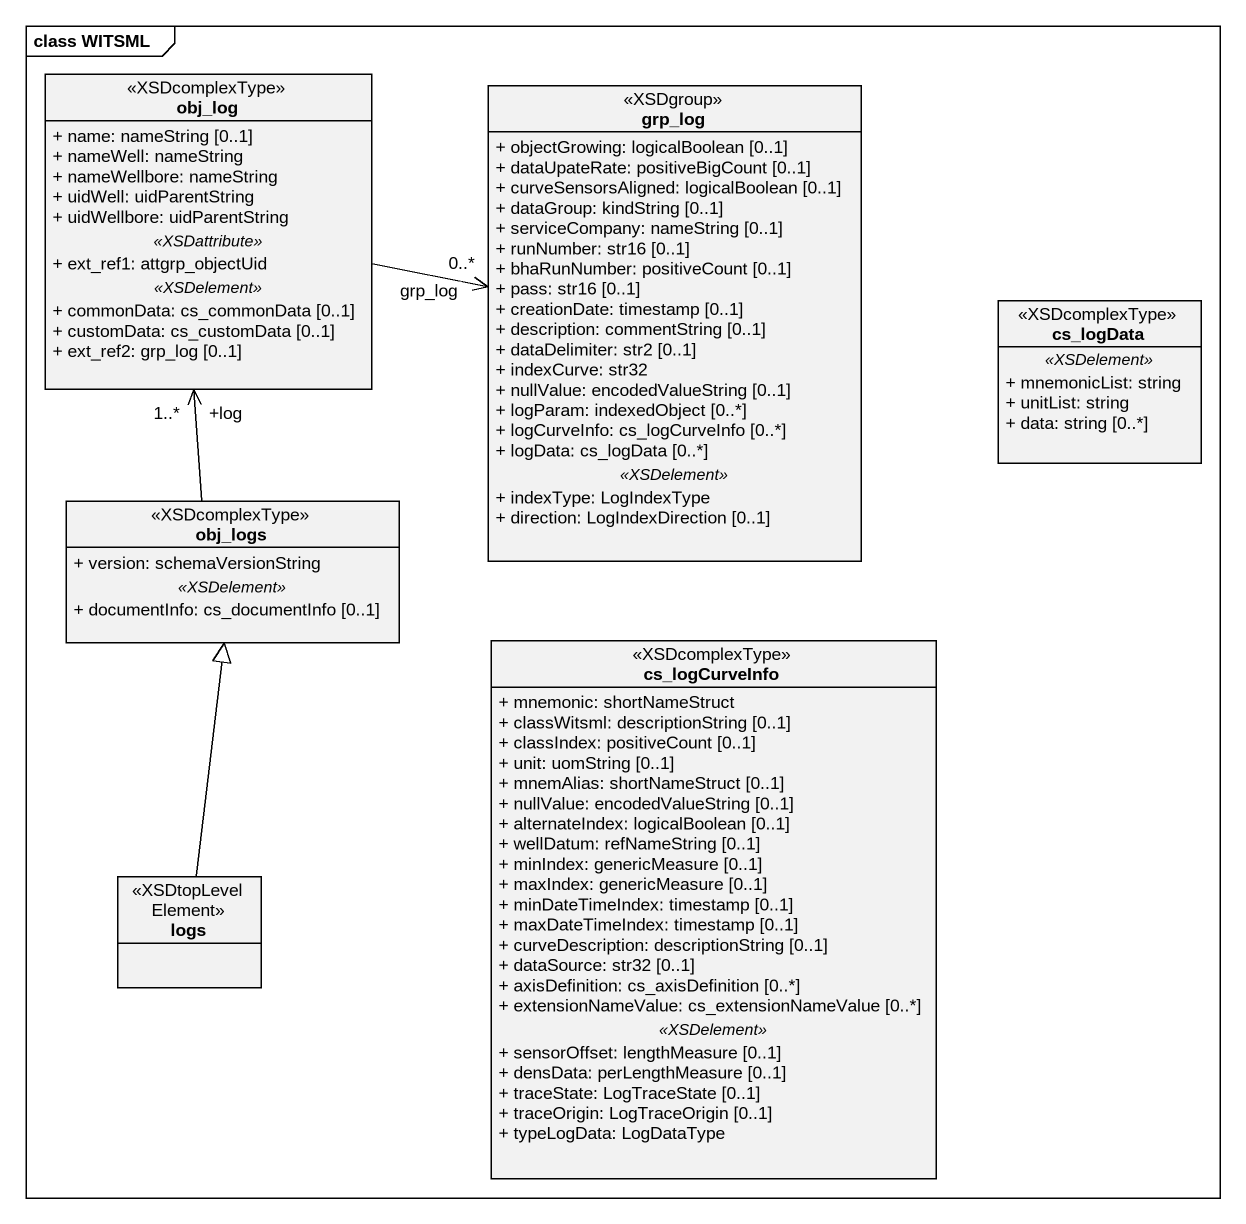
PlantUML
@startuml
mainframe class WITSML
hide circle
hide empty members
skinparam classAttributeIconSize 0
class obj_log <<XSDcomplexType>> {
  + name: nameString [0..1]
  + nameWell: nameString
  + nameWellbore: nameString
  + uidWell: uidParentString
  + uidWellbore: uidParentString
  .. <<XSDattribute>> ..
  + ext_ref1: attgrp_objectUid
  .. <<XSDelement>> ..
  + commonData: cs_commonData [0..1]
  + customData: cs_customData [0..1]
  + ext_ref2: grp_log [0..1]
}
class grp_log <<XSDgroup>> {
  + objectGrowing: logicalBoolean [0..1]
  + dataUpateRate: positiveBigCount [0..1]
  + curveSensorsAligned: logicalBoolean [0..1]
  + dataGroup: kindString [0..1]
  + serviceCompany: nameString [0..1]
  + runNumber: str16 [0..1]
  + bhaRunNumber: positiveCount [0..1]
  + pass: str16 [0..1]
  + creationDate: timestamp [0..1]
  + description: commentString [0..1]
  + dataDelimiter: str2 [0..1]
  + indexCurve: str32
  + nullValue: encodedValueString [0..1]
  + logParam: indexedObject [0..*]
  + logCurveInfo: cs_logCurveInfo [0..*]
  + logData: cs_logData [0..*]
  .. <<XSDelement>> ..
  + indexType: LogIndexType
  + direction: LogIndexDirection [0..1]
}
class cs_logData <<XSDcomplexType>> {
  .. <<XSDelement>> ..
  + mnemonicList: string
  + unitList: string
  + data: string [0..*]
}
class obj_logs <<XSDcomplexType>> {
  + version: schemaVersionString
  .. <<XSDelement>> ..
  + documentInfo: cs_documentInfo [0..1]
}
class cs_logCurveInfo <<XSDcomplexType>> {
  + mnemonic: shortNameStruct
  + classWitsml: descriptionString [0..1]
  + classIndex: positiveCount [0..1]
  + unit: uomString [0..1]
  + mnemAlias: shortNameStruct [0..1]
  + nullValue: encodedValueString [0..1]
  + alternateIndex: logicalBoolean [0..1]
  + wellDatum: refNameString [0..1]
  + minIndex: genericMeasure [0..1]
  + maxIndex: genericMeasure [0..1]
  + minDateTimeIndex: timestamp [0..1]
  + maxDateTimeIndex: timestamp [0..1]
  + curveDescription: descriptionString [0..1]
  + dataSource: str32 [0..1]
  + axisDefinition: cs_axisDefinition [0..*]
  + extensionNameValue: cs_extensionNameValue [0..*]
  .. <<XSDelement>> ..
  + sensorOffset: lengthMeasure [0..1]
  + densData: perLengthMeasure [0..1]
  + traceState: LogTraceState [0..1]
  + traceOrigin: LogTraceOrigin [0..1]
  + typeLogData: LogDataType
}
class logs <<XSDtopLevelElement>>
obj_log -right-> "0..*" grp_log : grp_log
obj_logs -up-> "+log\n1..*" obj_log
logs -up-|> obj_logs
@enduml
